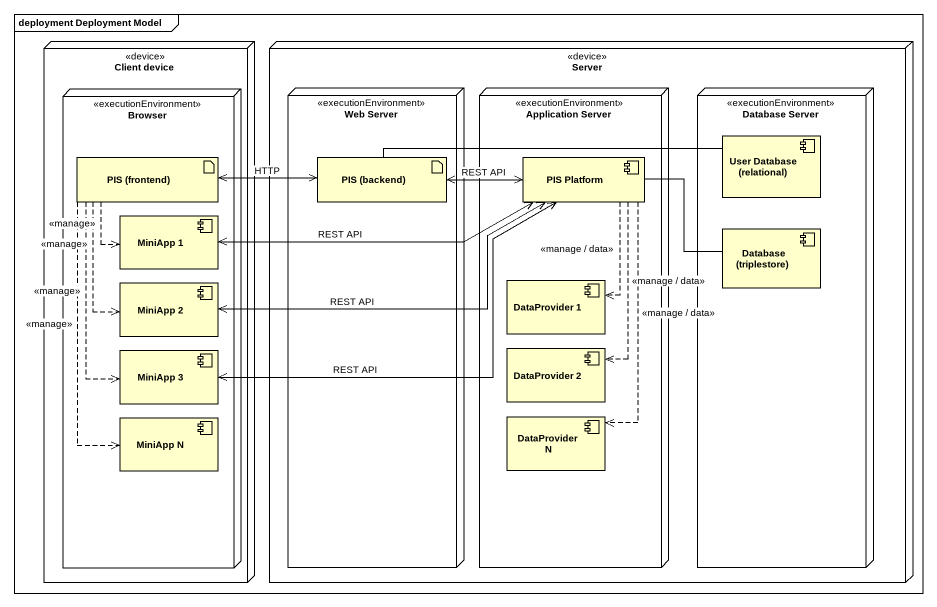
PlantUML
@startuml
mainframe deployment Deployment Model
node "Client device" as Client_device <<device>> {
  node Browser <<executionEnvironment>> {
    artifact "PIS (frontend)" as PIS_frontend
    component "MiniApp 1" as MiniApp_1
    component "MiniApp 2" as MiniApp_2
    component "MiniApp 3" as MiniApp_3
    component "MiniApp N" as MiniApp_N
  }
}
node Server <<device>> {
  node "Web Server" as Web_Server <<executionEnvironment>> {
    artifact "PIS (backend)" as PIS_backend
  }
  node "Application Server" as Application_Server <<executionEnvironment>> {
    component "PIS Platform" as PIS_Platform
    component "DataProvider 1" as DataProvider_1
    component "DataProvider 2" as DataProvider_2
    component "DataProvider N" as DataProvider_N
  }
  node "Database Server" as Database_Server <<executionEnvironment>> {
    component "User Database (relational)" as User_Database_relational
    component "Database (triplestore)" as Database_triplestore
  }
}
PIS_frontend <-right-> PIS_backend : HTTP
PIS_frontend ..> MiniApp_1 : <<manage>>
PIS_frontend ..> MiniApp_2 : <<manage>>
PIS_frontend ..> MiniApp_3 : <<manage>>
PIS_frontend ..> MiniApp_N : <<manage>>
PIS_backend -right- User_Database_relational
PIS_backend <-right-> PIS_Platform : REST API
PIS_Platform -right- Database_triplestore
PIS_Platform ..> DataProvider_1 : <<manage / data>>
PIS_Platform ..> DataProvider_2 : <<manage / data>>
PIS_Platform ..> DataProvider_N : <<manage / data>>
MiniApp_1 <-right-> PIS_Platform : REST API
MiniApp_2 <-right-> PIS_Platform : REST API
MiniApp_3 <-right-> PIS_Platform : REST API
@enduml
